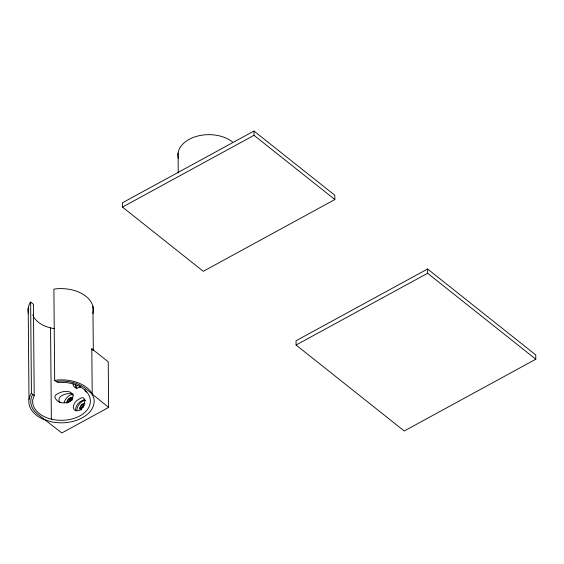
<?xml version="1.0" encoding="UTF-8"?>
<svg xmlns="http://www.w3.org/2000/svg" width="564" height="564" viewBox="0 0 564 564"><rect width="100%" height="100%" fill="white"/><g stroke="black" fill="none" stroke-linecap="round" stroke-linejoin="round"><path stroke-width="0.85" d="M72.58 398.551L71.508 397.705C68.843 397.747 66.46 400.743 67.038 403.352M80.384 409.845L79.968 409.281C79.383 406.672 81.766 403.676 84.438 403.634L85.086 403.916M73.144 383.788L73.299 385.755L74.998 387.616A7.67 4.921 -43.6 0 0 79.594 387.39A7.67 3.969 -58.6 0 0 80.497 386.657M28.489 313.746A32.663 21.474 -0.5 0 1 30.132 302.678L30.632 302.057L33.41 304.271L34.207 395.533L32.761 399.636A28.877 18.986 -0.5 0 0 58.698 420.243A28.877 18.986 -0.5 0 0 90.24 403.041A28.877 18.986 -0.5 0 0 64.303 382.434L57.916 382.603L54.687 380.481L53.89 289.219L55.357 288.916A32.663 21.474 -0.5 0 1 92.884 313.584M30.632 302.057L31.429 393.327L30.921 393.947A32.663 21.474 -0.5 0 0 42.504 418.897L50.027 421.498A32.663 21.474 -0.5 0 0 93.723 397.662L91.241 392.311A32.663 21.474 -0.5 0 0 56.153 380.185L54.687 380.481M32.712 394.377L32.726 394.356A30.752 20.219 -0.5 0 0 37.753 414.293L61.85 432.955L108.626 407.441L108.232 361.806L91.805 348.756L92.207 394.391M253.976 131.045L122.416 202.807L122.451 207.087L203.28 271.305L334.84 199.543L334.804 195.264L253.976 131.045L254.011 135.318L334.84 199.543M122.451 207.087L254.011 135.318M427.59 268.993L296.037 340.755L296.072 345.034L404.24 430.988L535.8 359.219L535.765 354.939L427.59 268.993L427.625 273.272L535.8 359.219M296.072 345.034L427.625 273.272M56.196 381.476L56.463 381.419A30.752 20.219 -0.5 0 1 85.256 388.377L108.626 407.441M86.814 391.945L85.383 391.599L84.84 389.386M73.398 394.257C68.286 392.058 55.272 395.512 59.918 402.71M71.84 400.186L68.886 398.734L71.24 400.602M82.711 404.028L84.515 405.46M81.808 404.663L83.613 406.094M71.508 397.705L72.685 398.642M80.997 405.509L83.401 407.419M70.69 397.747L72.46 399.15M69.788 398.099L72.143 399.975M80.356 406.496L82.161 407.927M79.947 407.518L81.752 408.949M79.813 408.477L81.618 409.908M68.075 399.58L70.43 401.455M67.433 400.567L69.196 401.97M67.024 401.589L68.202 402.527M31.429 393.327L34.207 395.533M80.187 387.031L79.616 385.656M91.805 348.756L92.411 350.068M178.076 153.07L178.245 172.944M92.926 306.393L93.307 350.272M50.563 327.895L51.359 419.165M28.2 308.148L28.997 399.418M64.148 402.555A7.572 4.427 -51.5 0 1 72.693 394.419M76.887 410.07A7.572 4.427 -51.5 0 1 85.615 400.348M84.713 399.629A7.67 3.969 -58.6 0 0 82.097 400.708A7.67 4.921 -43.6 0 0 77.529 404.275A7.529 4.836 -43.6 0 0 75.9 410.486M76.901 388.624A7.572 4.427 -51.5 0 1 76.88 385.67M75.703 387.665A7.529 4.836 -43.6 0 1 75.675 384.711M54.588 328.657A28.877 18.986 -0.5 0 1 32.74 314.938M178.344 158.343A30.752 20.219 -0.5 0 1 195.962 136.53A30.752 20.219 -0.5 0 1 232.431 141.917M84.938 400.792L83.465 405.925A7.67 3.969 -58.6 0 1 79.792 410.204A7.67 4.921 -43.6 0 1 75.195 410.437C72.107 408.752 73.327 404.55 75.125 402.372A7.67 4.921 -43.6 0 1 79.693 398.797A7.67 3.969 -58.6 0 1 83.394 397.86L84.769 399.46L84.938 400.792M73.144 395.766C72.093 404.86 57.154 405.29 54.835 396.887L55.237 395.47C59.643 391.515 70.81 388.448 73.144 395.766"/></g></svg>
